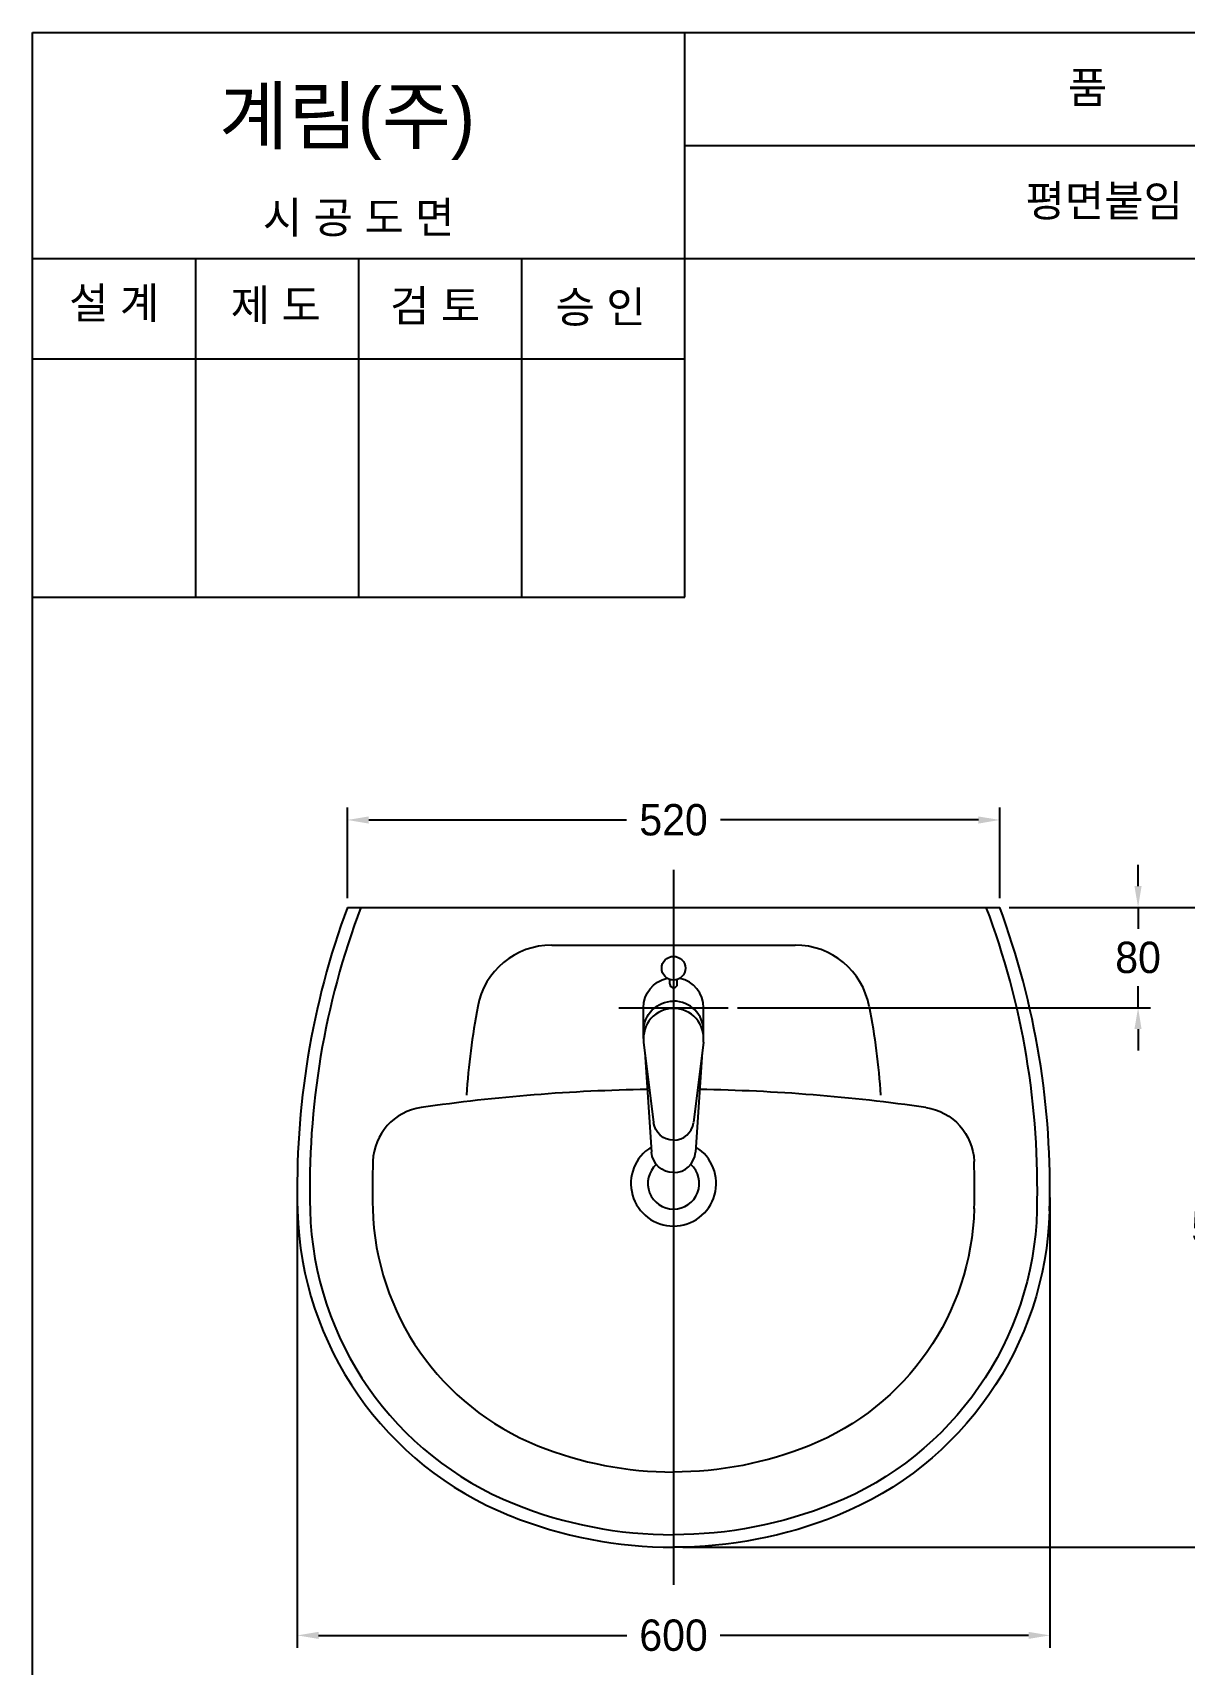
# Model space of a CAD drawing. Header units: millimetres. Extents: x 0 to 1800, y -67 to 2530.
# Drawn here: x 0 to 918, y 1230 to 2530 of the extents above; entities that cross this region are included whole.
import ezdxf
from ezdxf.enums import TextEntityAlignment as Align
from ezdxf.lldxf.tags import DXFTag

# ---------------------------------------------------------------- set-up
doc = ezdxf.new("R2010")
doc.units = ezdxf.units.MM
for name, color, linetype in [('TEXT', 7, 'Continuous'), ('내부선 및 부속', 4, 'Continuous'), ('도각라인', 7, 'Continuous'), ('외형선', 3, 'Continuous'), ('중심선', 1, 'DASHED'), ('치수선', 7, 'Continuous')]:
    doc.layers.add(name, color=color, linetype=linetype)
doc.styles.add('____', font='')
doc.styles.add('타이틀', font='H2GTRM.TTF', dxfattribs={"height": 25})
doc.styles.get('____').set_extended_font_data('굴림')
tags = doc.linetypes.add('DASHDOT', pattern=[70, 31, -13, 13, -13]).pattern_tags.tags
tags[10:11] = [DXFTag(74, 4), DXFTag(75, 0), DXFTag(340, '0'), DXFTag(46, 0.0), DXFTag(50, 0.0), DXFTag(44, 0.0), DXFTag(45, 0.0)]
tags[8:9] = [DXFTag(74, 4), DXFTag(75, 0), DXFTag(340, '0'), DXFTag(46, 0.0), DXFTag(50, 0.0), DXFTag(44, 0.0), DXFTag(45, 0.0)]
tags[6:7] = [DXFTag(74, 4), DXFTag(75, 0), DXFTag(340, '0'), DXFTag(46, 0.0), DXFTag(50, 0.0), DXFTag(44, 0.0), DXFTag(45, 0.0)]
tags[4:5] = [DXFTag(74, 4), DXFTag(75, 0), DXFTag(340, '0'), DXFTag(46, 0.0), DXFTag(50, 0.0), DXFTag(44, 0.0), DXFTag(45, 0.0)]
tags = doc.linetypes.add('DASHED', pattern=[25.72, 12.86, -12.86]).pattern_tags.tags
tags[6:7] = [DXFTag(74, 4), DXFTag(75, 0), DXFTag(340, '0'), DXFTag(46, 0.0), DXFTag(50, 0.0), DXFTag(44, 0.0), DXFTag(45, 0.0)]
tags[4:5] = [DXFTag(74, 4), DXFTag(75, 0), DXFTag(340, '0'), DXFTag(46, 0.0), DXFTag(50, 0.0), DXFTag(44, 0.0), DXFTag(45, 0.0)]
doc.dimstyles.new('MSADIM', dxfattribs={"dimtxt": 33, "dimasz": 17, "dimexe": 10, "dimexo": 7.5, "dimgap": 10, "dimtad": 0, "dimtih": 1, "dimtoh": 1, "dimdec": 0, "dimzin": 1, "dimdsep": 46, "dimtxsty": '____', "dimcen": 11.25, "dimadec": 0, "dimazin": 0, "dimtfac": 1, "dimtdec": 0, "dimtix": 1, "dimtmove": 0, "dimatfit": 3, "dimfxl": 0, "dimtolj": 1, "dimtzin": 1, "dimarcsym": 0})

# ---------------------------------------------------------------- blocks, each defined once
blk = doc.blocks.new('*D1')
at = {"layer": '치수선', "color": 0, "linetype": 'Continuous', "lineweight": -2}
for p, q in [((250.9, 1840.3), (250.9, 1912.5)), ((770.9, 1840.3), (770.9, 1912.5)), ((267.9, 1902.5), (473.5, 1902.5)), ((753.9, 1902.5), (548.2, 1902.5))]:
    blk.add_line(p, q, dxfattribs=at)
at = {"layer": '치수선', "color": 0, "linetype": 'Continuous'}
for points in [[(267.9, 1905.3), (267.9, 1899.6), (250.9, 1902.5)], [(753.9, 1905.3), (753.9, 1899.6), (770.9, 1902.5)]]:
    blk.add_solid(points, dxfattribs=at)
at = {"layer": '치수선', "color": 0, "linetype": 'Continuous', "insert": (510.9, 1902.5), "char_height": 25, "attachment_point": 5, "style": '____'}
blk.add_mtext('\\A1;520', dxfattribs=at)
blk = doc.blocks.new('*D2')
at = {"layer": '치수선', "color": 0, "linetype": 'Continuous', "lineweight": -2}
for p, q in [((881.2, 1849.8), (881.2, 1866.8)), ((778.4, 1832.8), (891.2, 1832.8)), ((881.2, 1832.8), (881.2, 1815.7)), ((881.2, 1752.8), (881.2, 1770)), ((561.9, 1752.8), (891.2, 1752.8)), ((881.2, 1735.8), (881.2, 1718.8))]:
    blk.add_line(p, q, dxfattribs=at)
at = {"layer": '치수선', "color": 0, "linetype": 'Continuous'}
for points in [[(878.3, 1849.8), (884, 1849.8), (881.2, 1832.8)], [(878.3, 1735.8), (884, 1735.8), (881.2, 1752.8)]]:
    blk.add_solid(points, dxfattribs=at)
at = {"layer": '치수선', "color": 0, "linetype": 'Continuous', "insert": (881.2, 1792.8), "char_height": 25, "attachment_point": 5, "style": '____'}
blk.add_mtext('\\A1;80', dxfattribs=at)
blk = doc.blocks.new('*D3')
at = {"layer": '치수선', "color": 0, "linetype": 'Continuous', "lineweight": -2}
for p, q in [((778.4, 1832.8), (961, 1832.8)), ((951, 1815.8), (951, 1600.7)), ((951, 1339.8), (951, 1555)), ((518.4, 1322.8), (961, 1322.8))]:
    blk.add_line(p, q, dxfattribs=at)
at = {"layer": '치수선', "color": 0, "linetype": 'Continuous'}
for points in [[(948.2, 1815.8), (953.8, 1815.8), (951, 1832.8)], [(948.2, 1339.8), (953.8, 1339.8), (951, 1322.8)]]:
    blk.add_solid(points, dxfattribs=at)
at = {"layer": '치수선', "color": 0, "linetype": 'Continuous', "insert": (951, 1577.8), "char_height": 25, "attachment_point": 5, "style": '____'}
blk.add_mtext('\\A1;510', dxfattribs=at)
blk = doc.blocks.new('*D4')
at = {"layer": '치수선', "color": 0, "linetype": 'Continuous', "lineweight": -2}
for p, q in [((210.9, 1601.7), (210.9, 1242.6)), ((810.9, 1601.7), (810.9, 1242.6)), ((227.9, 1252.6), (473.6, 1252.6)), ((793.9, 1252.6), (548.1, 1252.6))]:
    blk.add_line(p, q, dxfattribs=at)
at = {"layer": '치수선', "color": 0, "linetype": 'Continuous'}
for points in [[(227.9, 1255.4), (227.9, 1249.8), (210.9, 1252.6)], [(793.9, 1255.4), (793.9, 1249.8), (810.9, 1252.6)]]:
    blk.add_solid(points, dxfattribs=at)
at = {"layer": '치수선', "color": 0, "linetype": 'Continuous', "insert": (510.9, 1252.6), "char_height": 25, "attachment_point": 5, "style": '____'}
blk.add_mtext('\\A1;600', dxfattribs=at)

msp = doc.modelspace()

# ---------------------------------------------------------------- linework, layer by layer
at = {"layer": '내부선 및 부속', "linetype": 'Continuous'}
for p, q in [((413.8, 1802.8), (607.9, 1802.8)), ((507.9, 1771.8), (507.9, 1775.4)), ((513.9, 1771.8), (513.9, 1775.4)), ((486.9, 1728.3), (486.9, 1752.8)), ((534.9, 1728.3), (534.9, 1752.8)), ((487, 1725.4), (495, 1661.3)), ((488, 1717.5), (493.4, 1637.7)), ((534.7, 1725.4), (526.7, 1661.3)), ((533.7, 1717.5), (528.3, 1637.7)), ((527.1, 1632.4), (527.1, 1632.4))]:
    msp.add_line(p, q, dxfattribs=at)
at = {"layer": '내부선 및 부속', "linetype": 'Continuous', "flags": 128}
for points in [[(486.9, 1752.8, -0.353764), (505.8, 1776.3)], [(486.9, 1734.1, -0.414213), (510.9, 1758.1)], [(666.9, 1753.8, -0.028834), (675.9, 1683.1)], [(510.9, 1647.2, -0.37856), (495, 1661.3)], [(510.9, 1621.4, -0.394608), (493.4, 1637.7)], [(800.6, 1591.3, -0.298443), (637.7, 1357.4)], [(637.7, 1357.4, -0.095885), (510.9, 1332.8)]]:
    msp.add_lwpolyline(points, format="xyb", dxfattribs=at)
at = {"layer": '내부선 및 부속', "linetype": 'Continuous'}
msp.add_circle((510.9, 1784.3), 9.44, dxfattribs=at)
for centre, radius, start, end in [((855.9, 1609.2), 635, 159.3819, 181.6222), ((165.9, 1609.2), 635, 358.3778, 20.6181), ((413.8, 1742.8), 60, 90, 169.479), ((607.9, 1742.8), 60, 10.521, 90), ((510.9, 1771.8), 3, 180, 360), ((510.9, 1752.8), 24, 0, 77.9277), ((510.9, 1734.1), 24, 0, 90), ((962.9, 1640.9), 618.5, 169.479, 176.0854), ((510.9, 1728.3), 24, 90.0001, 187.0619), ((510.9, 1728.3), 24, 352.9381, 90), ((510.9, 1663.2), 16, 270, 352.9386), ((510.9, 1612.8), 34, 121.4484, 58.5515), ((510.9, 1612.8), 20.5, 132.077, 47.9229), ((510.9, 1638.9), 17.5, 270, 356.1383), ((481, 1598.6), 260, 181.6222, 248.0918), ((510.9, 1672.8), 340, 248.0918, 270)]:
    msp.add_arc(centre, radius, start, end, dxfattribs=at)
for points in [[(487.1, 1730.4), (487.1, 1730.4), (487.1, 1730.4)], [(534.7, 1730.4), (534.7, 1730.4), (534.7, 1730.4)]]:
    msp.add_rational_spline(points, [0.951478421688, 0.951479792595, 0.951481163502], degree=2, dxfattribs=at)
at = {"layer": '도각라인', "color": 7}
for p, q in [((0, 0), (0, 2530)), ((0, 2530), (1800, 2530)), ((520, 2080), (520, 2530)), ((520, 2440), (1800, 2440)), ((0, 2350), (1800, 2350)), ((130, 2080), (130, 2350)), ((260, 2080), (260, 2350)), ((390, 2080), (390, 2350)), ((0, 2270), (520, 2270)), ((0, 2080), (520, 2080))]:
    msp.add_line(p, q, dxfattribs=at)
at = {"layer": '외형선', "linetype": 'Continuous'}
msp.add_line((250.9, 1832.8), (770.9, 1832.8), dxfattribs=at)
at = {"layer": '외형선', "linetype": 'Continuous', "flags": 128}
for points in [[(712, 1673.3, -0.362319), (750.5, 1630.4)], [(750.6, 1592.7, -0.298443), (619.1, 1403.8)], [(810.6, 1591, -0.298443), (641.5, 1348.1)], [(619.1, 1403.8, -0.095885), (510.9, 1382.8)], [(641.5, 1348.1, -0.095885), (510.9, 1322.8)]]:
    msp.add_lwpolyline(points, format="xyb", dxfattribs=at)
at = {"layer": '외형선', "linetype": 'Continuous'}
for centre, radius, start, end in [((855.9, 1609.2), 645, 159.7158, 181.6222), ((165.9, 1609.2), 645, 358.3778, 20.2842), ((510.9, 287.8), 1400, 90.8526, 98.2591), ((510.9, 287.8), 1400, 81.7409, 89.1474), ((316.2, 1628.8), 45, 98.2591, 177.9249), ((855.9, 1609.2), 585, 177.9249, 181.6222), ((165.9, 1609.2), 585, 358.3778, 2.0751), ((481, 1598.6), 270, 181.6222, 248.0918), ((481, 1598.6), 210, 181.6222, 248.0918), ((510.9, 1672.8), 290, 248.0918, 270), ((510.9, 1672.8), 350, 248.0918, 270)]:
    msp.add_arc(centre, radius, start, end, dxfattribs=at)
at = {"layer": '중심선', "linetype": 'DASHDOT'}
for p, q in [((510.9, 1862.8), (510.9, 1292.8)), ((467.4, 1752.8), (554.4, 1752.8))]:
    msp.add_line(p, q, dxfattribs=at)

# ---------------------------------------------------------------- texts
at = {"layer": 'TEXT', "style": '타이틀'}
for s, p in [('품             명', (915.7, 2486.4)), ('평면붙임 세면기', (905.8, 2396)), ('시 공 도 면', (259.9, 2382.7)), ('설 계', (65, 2314.6)), ('제 도', (193.8, 2312.9)), ('검 토', (320.8, 2312.3)), ('승 인', (452.7, 2311.4))]:
    msp.add_text(s, height=25, dxfattribs=at).set_placement(p, align=Align.MIDDLE_CENTER)
msp.add_text('계림(주)', height=44, dxfattribs=at).set_placement((148.7, 2441.8))

# ---------------------------------------------------------------- dimensions: what is measured, and where the dimension line sits
at = {"layer": '치수선', "linetype": 'Continuous'}
for base, p1, p2, picture, middle in [((770.9, 1902.5), (250.9, 1832.8), (770.9, 1832.8), '*D1', (510.9, 1902.5)), ((810.9, 1252.6), (210.9, 1609.2), (810.9, 1609.2), '*D4', (510.9, 1252.6))]:
    dim = msp.add_linear_dim(base=base, p1=p1, p2=p2, dimstyle='MSADIM', override={"dimtxt": 25}, dxfattribs=at)
    dim.commit()
    dim.dimension.update_dxf_attribs({"geometry": picture, "text_midpoint": middle, "dimtype": 160})
dim = msp.add_linear_dim(base=(881.2, 1832.8), p1=(554.4, 1752.8), p2=(770.9, 1832.8), angle=90, dimstyle='MSADIM', override={"dimtxt": 25}, dxfattribs=at)
dim.commit()
dim.dimension.update_dxf_attribs({"geometry": '*D2', "text_midpoint": (881.2, 1792.8)})
dim = msp.add_linear_dim(base=(951, 1832.8), p1=(510.9, 1322.8), p2=(770.9, 1832.8), angle=90, dimstyle='MSADIM', override={"dimtxt": 25}, dxfattribs=at)
dim.commit()
dim.dimension.update_dxf_attribs({"geometry": '*D3', "text_midpoint": (951, 1577.8), "dimtype": 160})

doc.saveas('drawing.dxf')
